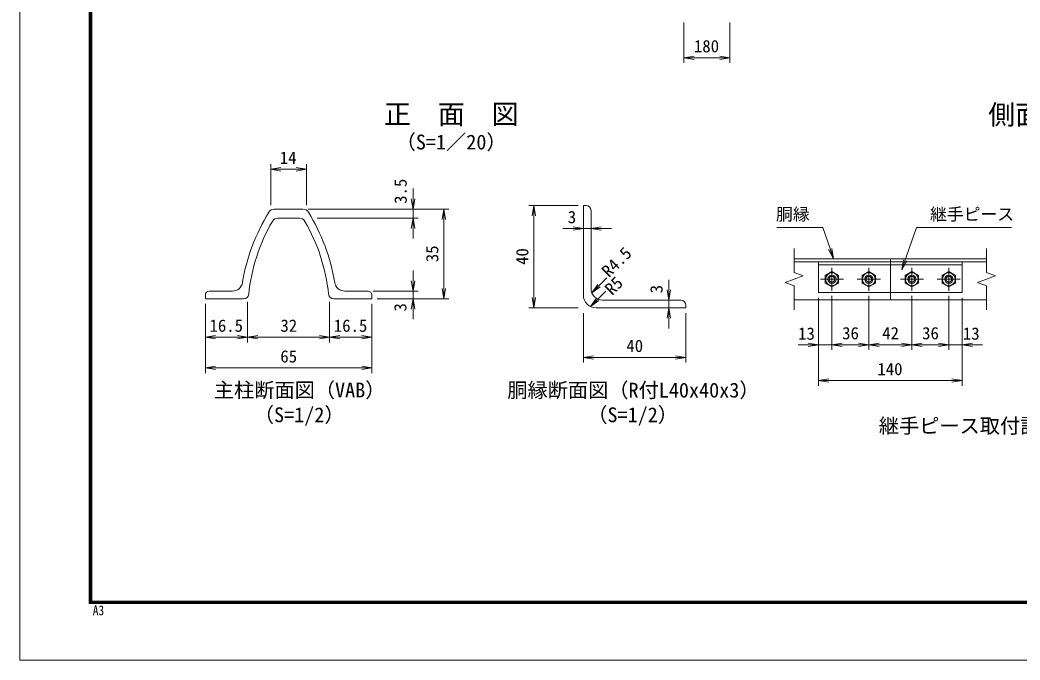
# Model space of a CAD drawing. Units: millimetres, scale not verified, with parts at other scales. Extents: x -4200 to 4200, y -2970 to 2970.
# Drawn here: x -4200 to -298, y -2970 to -472 of the extents above; entities that cross this region are included whole.
import ezdxf
from ezdxf.enums import TextEntityAlignment as Align

# ---------------------------------------------------------------- set-up
doc = ezdxf.new("R2010")
doc.units = ezdxf.units.MM
doc.header["$LTSCALE"] = 20
doc.linetypes.add('DASHED', pattern=[7.5, 6, -1.5])
doc.linetypes.add('USER1', pattern=[50.8, 31.75, -6.35, 6.35, -6.35])
for name, color, linetype, lineweight in [('0-0_D-STR1', 1, 'Continuous', 18), ('0-1_D-BMK', 2, 'USER1', 13), ('0-2_D-STR-DIM', 7, 'Continuous', 9), ('0-3_D-STR3', 3, 'Continuous', 13), ('0-7_D-STR-TXT', 7, 'Continuous', 9), ('0-8_0', 7, 'Continuous', 9), ('0-B_D-TTL', 7, 'Continuous', 9)]:
    doc.layers.add(name, color=color, linetype=linetype, lineweight=lineweight)
doc.layers.add('0-9_D-TTL-TXT', color=7, linetype='Continuous')
doc.styles.add('ＭＳ ゴシック', font='')
doc.styles.get('ＭＳ ゴシック').set_extended_font_data('MS Gothic')

# ---------------------------------------------------------------- blocks, each defined once
blk = doc.blocks.new('_Open')
at = {"layer": '0-8_0'}
blk.add_line((-20, 3.33), (0, 0), dxfattribs=at)
blk.add_lwpolyline([(-20, -3.33), (0, 0), (-20, 0)], dxfattribs=at)

msp = doc.modelspace()

# ---------------------------------------------------------------- linework, layer by layer
at = {"layer": '0-0_D-STR1'}
for p, q in [((-2001.97, -1545.64), (-2001.97, -1195.64)), ((-1991.97, -1195.64), (-2001.97, -1195.64)), ((-3207.85, -1210.19), (-3095.94, -1210.19)), ((-3193.78, -1245.19), (-3110, -1245.19)), ((-1971.97, -1215.64), (-1971.97, -1520.64)), ((-1179.2, -1403.73), (-429.2, -1403.73)), ((-804.2, -1403.73), (-804.2, -1415.73)), ((-1179.2, -1415.73), (-429.2, -1415.73)), ((-3476.89, -1560.19), (-3476.89, -1545.19)), ((-3327.69, -1560.19), (-3476.89, -1560.19)), ((-3371.35, -1530.19), (-3461.89, -1530.19)), ((-2976.1, -1560.19), (-2826.89, -1560.19)), ((-2932.43, -1530.19), (-2841.89, -1530.19)), ((-2826.89, -1560.19), (-2826.89, -1545.19)), ((-804.2, -1535.73), (-804.2, -1563.73)), ((-1926.97, -1565.64), (-1621.97, -1565.64)), ((-1179.2, -1563.73), (-429.2, -1563.73))]:
    msp.add_line(p, q, dxfattribs=at)
at = {"layer": '0-0_D-STR1', "color": 4, "linetype": 'DASHED', "lineweight": 13}
msp.add_line((-804.2, -1415.73), (-804.2, -1535.73), dxfattribs=at)
at = {"layer": '0-0_D-STR1'}
msp.add_lwpolyline([(-1951.97, -1595.64), (-1601.97, -1595.64), (-1601.97, -1585.64)], dxfattribs=at)
for centre, radius, start, end in [((-1991.97, -1215.64), 20, 0, 90), ((-2585.89, -1619.29), 756, 148.30182, 170.6662), ((-3207.85, -1235.19), 25, 90, 148.30182), ((-3193.78, -1270.19), 25, 90, 150.13204), ((-3110, -1270.19), 25, 29.86796, 90), ((-3095.94, -1235.19), 25, 31.69818, 90), ((-3717.89, -1619.29), 756, 9.3338, 31.69818), ((-2585.89, -1619.29), 726, 150.13204, 173.91336), ((-3717.89, -1619.29), 726, 6.08664, 29.86796), ((-3371.35, -1490.19), 40, 270, 350.6662), ((-2932.43, -1490.19), 40, 189.3338, 270), ((-1926.97, -1520.64), 45, 180.00046, 270), ((-3461.89, -1545.19), 15, 90, 180), ((-3327.69, -1540.19), 20, 270, 353.91336), ((-2976.1, -1540.19), 20, 186.08664, 270), ((-2841.89, -1545.19), 15, 0, 90), ((-1951.97, -1545.64), 50, 180.00043, 270), ((-1621.97, -1585.64), 20, 0, 90)]:
    msp.add_arc(centre, radius, start, end, dxfattribs=at)
at = {"layer": '0-1_D-BMK'}
for p, q in [((-1032.2, -1438.73), (-1032.2, -1528.73)), ((-888.2, -1438.73), (-888.2, -1528.73)), ((-720.2, -1438.73), (-720.2, -1528.73)), ((-576.2, -1438.73), (-576.2, -1528.73)), ((-1077.2, -1483.73), (-987.2, -1483.73)), ((-933.2, -1483.73), (-843.2, -1483.73)), ((-765.2, -1483.73), (-675.2, -1483.73)), ((-621.2, -1483.73), (-531.2, -1483.73))]:
    msp.add_line(p, q, dxfattribs=at)
at = {"layer": '0-2_D-STR-DIM'}
for p, q in [((-1609.9, -481.84), (-1609.9, -639.15)), ((-1429.9, -481.84), (-1429.9, -639.15)), ((-1569.9, -619.15), (-1469.9, -619.15)), ((-3221.89, -1194.51), (-3221.89, -1034.62)), ((-3081.89, -1194.51), (-3081.89, -1034.62)), ((-3181.89, -1054.62), (-3121.89, -1054.62)), ((-2666.62, -1170.19), (-2666.62, -1130.19)), ((-2021.97, -1195.64), (-2215.31, -1195.64)), ((-3075.94, -1210.19), (-2526.62, -1210.19)), ((-3075.94, -1210.19), (-2646.62, -1210.19)), ((-3040.94, -1245.19), (-2646.62, -1245.19)), ((-2666.62, -1245.19), (-2666.62, -1210.19)), ((-2195.31, -1235.64), (-2195.31, -1555.64)), ((-2666.62, -1285.19), (-2666.62, -1325.19)), ((-2546.62, -1520.19), (-2546.62, -1250.19)), ((-2041.97, -1285.6), (-2081.97, -1285.6)), ((-2001.97, -1285.6), (-1971.97, -1285.6)), ((-1931.97, -1285.6), (-1891.97, -1285.6)), ((-1179.2, -1363.73), (-1179.2, -1458.08)), ((-429.2, -1363.73), (-429.2, -1458.08)), ((-2666.62, -1490.19), (-2666.62, -1450.19)), ((-1910.1, -1478.55), (-1967.53, -1535.45)), ((-464.44, -1496.56), (-393.96, -1470.91)), ((-393.96, -1470.91), (-429.2, -1458.08)), ((-1668.64, -1525.64), (-1668.64, -1485.64)), ((-1179.2, -1509.38), (-1179.2, -1603.73)), ((-429.2, -1509.38), (-464.44, -1496.56)), ((-429.2, -1509.38), (-429.2, -1603.73)), ((-2821.89, -1530.19), (-2646.62, -1530.19)), ((-2806.89, -1560.19), (-2526.62, -1560.19)), ((-2806.89, -1560.19), (-2646.62, -1560.19)), ((-2666.62, -1560.19), (-2666.62, -1530.19)), ((-1914.83, -1530.14), (-1972.57, -1589.11)), ((-1084.2, -1555.73), (-1084.2, -1899.45)), ((-1084.2, -1555.73), (-1084.2, -1759.45)), ((-1032.2, -1548.73), (-1032.2, -1759.45)), ((-1032.2, -1548.73), (-1032.2, -1759.45)), ((-888.2, -1548.73), (-888.2, -1759.45)), ((-888.2, -1548.73), (-888.2, -1759.45)), ((-720.2, -1548.73), (-720.2, -1759.45)), ((-720.2, -1548.73), (-720.2, -1759.45)), ((-576.2, -1548.73), (-576.2, -1759.45)), ((-576.2, -1548.73), (-576.2, -1759.45)), ((-524.2, -1555.73), (-524.2, -1899.45)), ((-524.2, -1555.73), (-524.2, -1759.45)), ((-3476.89, -1580.19), (-3476.89, -1850.05)), ((-3476.89, -1580.19), (-3476.89, -1730.05)), ((-3311.89, -1572.46), (-3311.89, -1730.05)), ((-3311.89, -1572.46), (-3311.89, -1730.05)), ((-2991.89, -1572.46), (-2991.89, -1730.05)), ((-2991.89, -1572.46), (-2991.89, -1730.05)), ((-2826.89, -1580.19), (-2826.89, -1850.05)), ((-2826.89, -1580.19), (-2826.89, -1730.05)), ((-2021.97, -1595.64), (-2215.31, -1595.64)), ((-1668.64, -1565.64), (-1668.64, -1595.64)), ((-2666.62, -1600.19), (-2666.62, -1640.19)), ((-2001.97, -1615.64), (-2001.97, -1808.98)), ((-1668.64, -1635.64), (-1668.64, -1675.64)), ((-1601.97, -1615.64), (-1601.97, -1808.98)), ((-3436.89, -1710.05), (-3351.89, -1710.05)), ((-3271.89, -1710.05), (-3031.89, -1710.05)), ((-2951.89, -1710.05), (-2866.89, -1710.05)), ((-1124.2, -1739.45), (-1164.2, -1739.45)), ((-1084.2, -1739.45), (-1032.2, -1739.45)), ((-992.2, -1739.45), (-928.2, -1739.45)), ((-992.2, -1739.45), (-952.2, -1739.45)), ((-848.2, -1739.45), (-760.2, -1739.45)), ((-680.2, -1739.45), (-616.2, -1739.45)), ((-616.2, -1739.45), (-656.2, -1739.45)), ((-576.2, -1739.45), (-524.2, -1739.45)), ((-484.2, -1739.45), (-444.2, -1739.45)), ((-1961.97, -1788.98), (-1641.97, -1788.98)), ((-3436.89, -1830.05), (-2866.89, -1830.05)), ((-1044.2, -1879.45), (-564.2, -1879.45))]:
    msp.add_line(p, q, dxfattribs=at)
msp.add_lwpolyline([(-1179.2, -1509.38), (-1214.44, -1496.56), (-1143.96, -1470.91), (-1179.2, -1458.08)], dxfattribs=at)
at = {"layer": '0-3_D-STR3'}
for p, q in [((-1084.2, -1415.73), (-524.2, -1415.73)), ((-1084.2, -1415.73), (-1084.2, -1535.73)), ((-1084.2, -1427.73), (-524.2, -1427.73)), ((-524.2, -1415.73), (-524.2, -1535.73)), ((-1032.2, -1453.71), (-1058.2, -1468.72)), ((-1058.2, -1468.72), (-1058.2, -1498.74)), ((-1006.2, -1468.72), (-1032.2, -1453.71)), ((-1006.2, -1498.74), (-1006.2, -1468.72)), ((-888.2, -1453.71), (-914.2, -1468.72)), ((-914.2, -1468.72), (-914.2, -1498.74)), ((-862.2, -1468.72), (-888.2, -1453.71)), ((-862.2, -1498.74), (-862.2, -1468.72)), ((-720.2, -1453.71), (-746.2, -1468.72)), ((-746.2, -1468.72), (-746.2, -1498.74)), ((-694.2, -1468.72), (-720.2, -1453.71)), ((-694.2, -1498.74), (-694.2, -1468.72)), ((-576.2, -1453.71), (-602.2, -1468.72)), ((-602.2, -1468.72), (-602.2, -1498.74)), ((-550.2, -1468.72), (-576.2, -1453.71)), ((-550.2, -1498.74), (-550.2, -1468.72)), ((-1058.2, -1498.74), (-1032.2, -1513.76)), ((-1032.2, -1513.76), (-1006.2, -1498.74)), ((-914.2, -1498.74), (-888.2, -1513.76)), ((-888.2, -1513.76), (-862.2, -1498.74)), ((-746.2, -1498.74), (-720.2, -1513.76)), ((-720.2, -1513.76), (-694.2, -1498.74)), ((-602.2, -1498.74), (-576.2, -1513.76)), ((-576.2, -1513.76), (-550.2, -1498.74)), ((-1084.2, -1535.73), (-524.2, -1535.73))]:
    msp.add_line(p, q, dxfattribs=at)
for centre, radius in [((-1032.2, -1483.73), 25), ((-1032.2, -1483.73), 16), ((-1032.2, -1483.73), 11.2), ((-888.2, -1483.73), 25), ((-888.2, -1483.73), 16), ((-888.2, -1483.73), 11.2), ((-720.2, -1483.73), 25), ((-720.2, -1483.73), 16), ((-720.2, -1483.73), 11.2), ((-576.2, -1483.73), 25), ((-576.2, -1483.73), 16), ((-576.2, -1483.73), 11.2)]:
    msp.add_circle(centre, radius, dxfattribs=at)
at = {"layer": '0-7_D-STR-TXT'}
for points in [[(-1246.92, -1282.39), (-1067.32, -1282.39), (-1026.44, -1401.84)], [(-331.43, -1282.39), (-702.65, -1282.39), (-759.01, -1445.6)]]:
    msp.add_lwpolyline(points, dxfattribs=at)
at = {"layer": '0-B_D-TTL', "color": 2, "lineweight": 18}
msp.add_lwpolyline([(-4200, 2970), (4200, 2970), (4200, -2970), (-4200, -2970)], close=True, dxfattribs=at)
at = {"layer": '0-B_D-TTL'}
for points in [[(-3930, 2750), (3930, 2750), (3930, -2750), (-3930, -2750)], [(-3927.5, 2747.5), (3927.5, 2747.5), (3927.5, -2747.5), (-3927.5, -2747.5)], [(-3925, 2745), (3925, 2745), (3925, -2745), (-3925, -2745)], [(-3922.5, 2742.5), (3922.5, 2742.5), (3922.5, -2742.5), (-3922.5, -2742.5)], [(-3920, 2740), (3920, 2740), (3920, -2740), (-3920, -2740)]]:
    msp.add_lwpolyline(points, close=True, dxfattribs=at)

# ---------------------------------------------------------------- block references
at = {"layer": '0-2_D-STR-DIM', "xscale": 2, "yscale": 2}
for p, rotation in [((-1609.9, -619.15), 180), ((-3221.89, -1054.62), 180), ((-2666.62, -1210.19), 270), ((-2195.31, -1195.64), 90), ((-2666.62, -1245.19), 90), ((-2546.62, -1210.19), 90), ((-1971.97, -1285.6), 180), ((-2666.62, -1530.19), 270), ((-2546.62, -1560.19), 270), ((-1968.95, -1536.86), 224.73463), ((-2666.62, -1560.19), 90), ((-2195.31, -1595.64), 270), ((-1973.97, -1590.54), 225.61009), ((-1668.64, -1565.64), 270), ((-1668.64, -1595.64), 90), ((-3476.89, -1710.05), 180), ((-3311.89, -1710.05), 180), ((-2991.89, -1710.05), 180), ((-1032.2, -1739.45), 180), ((-1032.2, -1739.45), 180), ((-888.2, -1739.45), 180), ((-720.2, -1739.45), 180), ((-524.2, -1739.45), 180), ((-2001.97, -1788.98), 180), ((-3476.89, -1830.05), 180), ((-1084.2, -1879.45), 180)]:
    msp.add_blockref('_Open', p, dxfattribs=dict(at, rotation=rotation))
for p in [(-1429.9, -619.15), (-3081.89, -1054.62), (-2001.97, -1285.6), (-3311.89, -1710.05), (-2991.89, -1710.05), (-2826.89, -1710.05), (-1084.2, -1739.45), (-888.2, -1739.45), (-720.2, -1739.45), (-576.2, -1739.45), (-576.2, -1739.45), (-1601.97, -1788.98), (-2826.89, -1830.05), (-524.2, -1879.45)]:
    msp.add_blockref('_Open', p, dxfattribs=at)
at = {"layer": '0-7_D-STR-TXT', "xscale": 2, "yscale": 2}
for p, rotation in [((-1025.79, -1403.73), 288.89188), ((-759.66, -1447.49), 250.94989)]:
    msp.add_blockref('_Open', p, dxfattribs=dict(at, rotation=rotation))

# ---------------------------------------------------------------- texts
at = {"layer": '0-2_D-STR-DIM', "style": 'ＭＳ ゴシック'}
for s, p in [('180', (-1570.55, -612.41)), ('14', (-3186.42, -1047.87)), ('3', (-2062.87, -1279.46)), ('16.5', (-3460.64, -1703.31)), ('32', (-3183.99, -1703.31)), ('16.5', (-2975.64, -1703.31)), ('13', (-1164.11, -1734.25)), ('36', (-992.3, -1732.7)), ('42', (-835.93, -1732.7)), ('36', (-680.3, -1732.7)), ('13', (-521.2, -1734.25)), ('40', (-1834.22, -1782.23)), ('65', (-3184.24, -1823.31)), ('140', (-854.85, -1872.7))]:
    msp.add_text(s, height=48.09, dxfattribs=at).set_placement(p, align=Align.BOTTOM_LEFT)
for s, rotation, p in [('3.5', 90, (-2676.72, -1189.45)), ('35', 90, (-2553.37, -1417.16)), ('R4.5', 45, (-1891.52, -1489.99)), ('40', 90, (-2202.06, -1427.89)), ('R5', 45, (-1879.08, -1559.43)), ('3', 90, (-1678.37, -1538.67)), ('3', 90, (-2677.91, -1609.79))]:
    msp.add_text(s, height=48.09, rotation=rotation, dxfattribs=at).set_placement(p, align=Align.BOTTOM_LEFT)
at = {"layer": '0-7_D-STR-TXT', "style": 'ＭＳ ゴシック'}
for s, p in [('胴縁', (-1250.47, -1268.41)), ('継手ピース', (-649.45, -1268.28))]:
    msp.add_text(s, height=48.09, dxfattribs=at).set_placement(p, align=Align.BOTTOM_LEFT)
at = {"layer": '0-9_D-TTL-TXT', "style": 'ＭＳ ゴシック'}
for s, height, p in [('正\u3000面\u3000図', 76.98, (-2779.8, -901.22)), ('側面図（控無）', 76.98, (-422.25, -902.85)), ('（S=1／20）', 57.77, (-2734.31, -994.42)), ('主柱断面図（VAB）', 57.77, (-3443.64, -1962.56)), ('胴縁断面図（R付L40x40x3）', 57.77, (-2298.63, -1962.86)), ('（S=1/2）', 57.77, (-3287.7, -2059.05)), ('（S=1/2）', 57.77, (-1986.75, -2059.05)), ('継手ピース取付詳細', 57.77, (-849.17, -2102.05))]:
    msp.add_text(s, height=height, dxfattribs=at).set_placement(p, align=Align.BOTTOM_LEFT)
at = {"layer": '0-B_D-TTL', "style": 'ＭＳ ゴシック', "width": 0.85}
msp.add_text('A3', height=38.42, dxfattribs=at).set_placement((-3916.09, -2806.81), align=Align.BOTTOM_LEFT)

doc.saveas('drawing.dxf')
